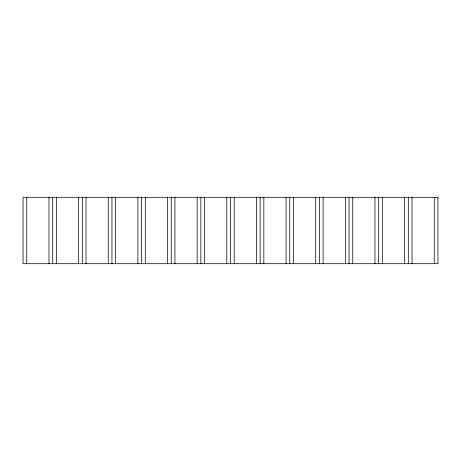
<?xml version="1.0" encoding="UTF-8"?>
<svg xmlns="http://www.w3.org/2000/svg" width="461" height="461" viewBox="0 0 461 461"><rect width="100%" height="100%" fill="white"/><g stroke="black" fill="none" stroke-linecap="round" stroke-linejoin="round"><path stroke-width="0.69" d="M434.245 197.302L434.245 263.698M412.019 197.302L412.019 263.698M408.313 197.302L408.313 263.698M404.608 197.302L404.608 263.698M382.382 197.302L382.382 263.698M378.677 197.302L378.677 263.698M374.972 197.302L374.972 263.698M352.746 197.302L352.746 263.698M349.04 197.302L349.04 263.698M345.341 197.302L345.341 263.698M323.109 197.302L323.109 263.698M319.41 197.302L319.41 263.698M315.704 197.302L315.704 263.698M293.478 197.302L293.478 263.698M289.773 197.302L289.773 263.698M286.068 197.302L286.068 263.698M263.842 197.302L263.842 263.698M260.137 197.302L260.137 263.698M256.431 197.302L256.431 263.698M234.205 197.302L234.205 263.698M230.5 197.302L230.5 263.698M226.795 197.302L226.795 263.698M204.569 197.302L204.569 263.698M200.863 197.302L200.863 263.698M197.158 197.302L197.158 263.698M174.932 197.302L174.932 263.698M171.227 197.302L171.227 263.698M167.522 197.302L167.522 263.698M145.296 197.302L145.296 263.698M141.59 197.302L141.59 263.698M137.891 197.302L137.891 263.698M115.659 197.302L115.659 263.698M111.96 197.302L111.96 263.698M108.254 197.302L108.254 263.698M86.028 197.302L86.028 263.698M82.323 197.302L82.323 263.698M78.618 197.302L78.618 263.698M56.392 197.302L56.392 263.698M52.687 197.302L52.687 263.698M48.981 197.302L48.981 263.698M26.755 197.302L26.755 263.698M437.95 197.302L23.05 197.302L23.05 263.698L437.95 263.698L437.95 197.302"/></g></svg>
